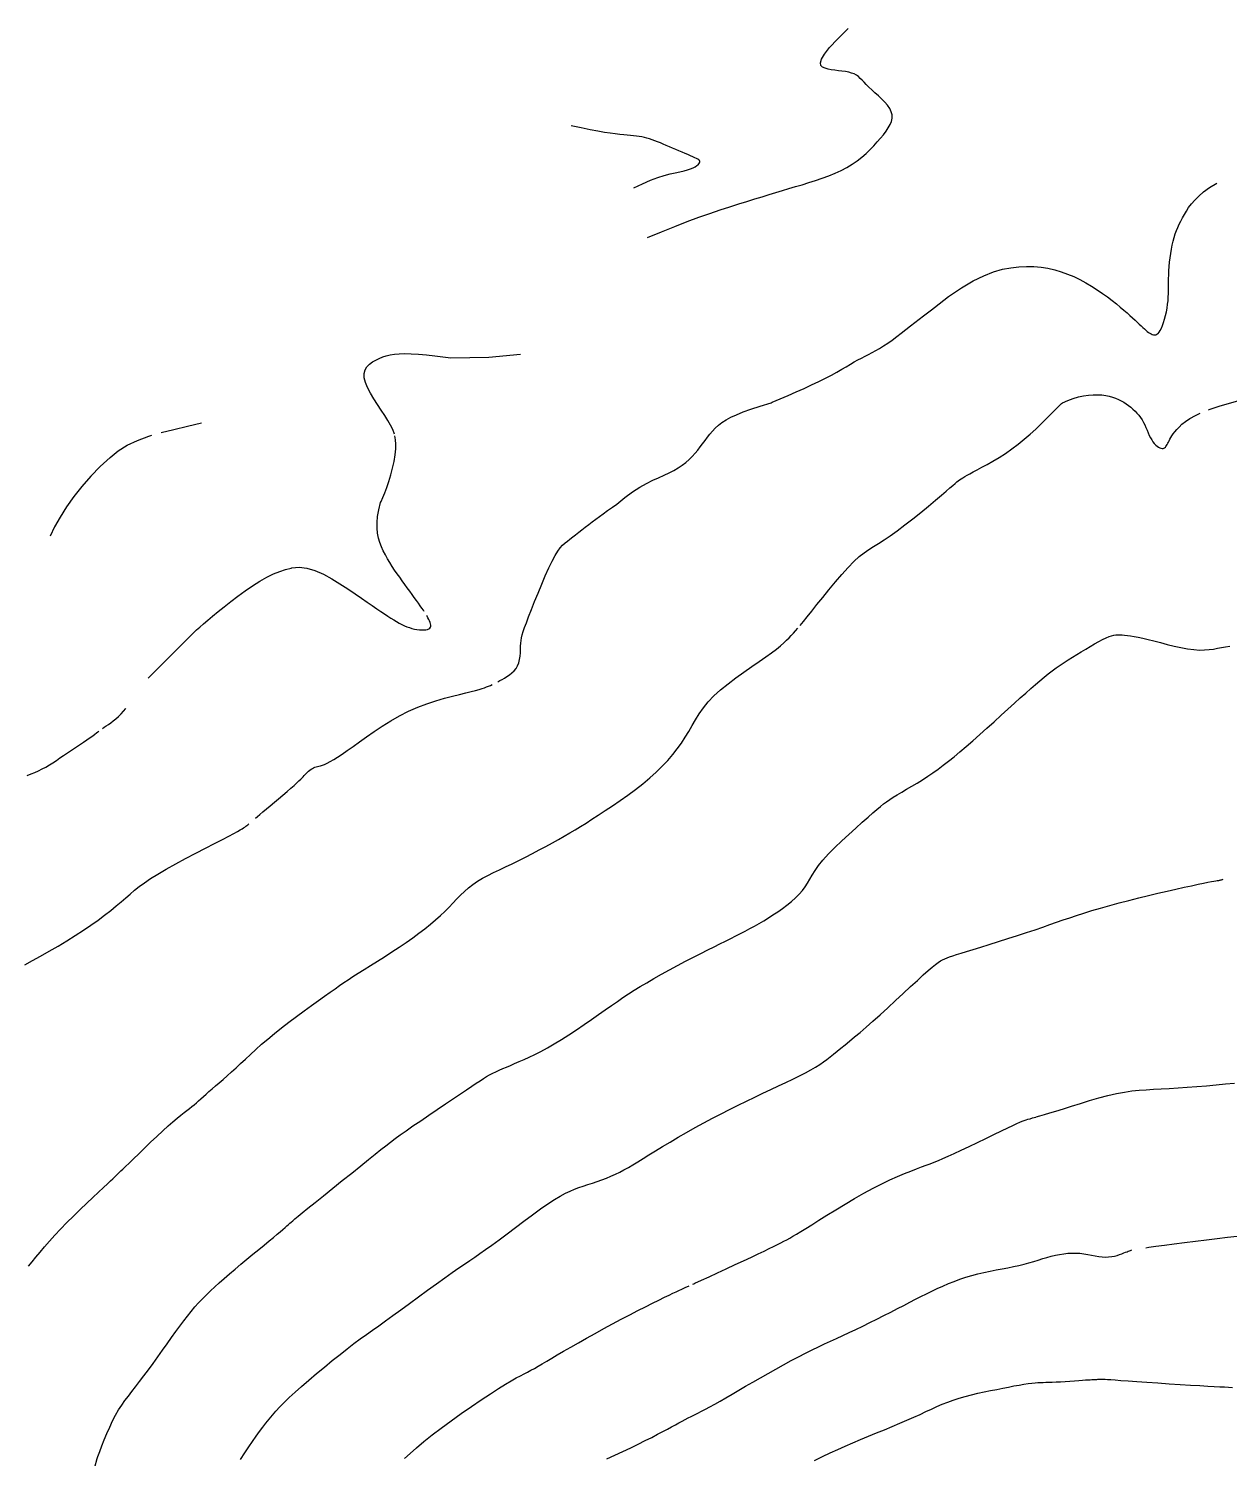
# Model space of a CAD drawing. Header units: millimetres. Extents: x 2235526 to 2245569, y 371981 to 382303.
# Drawn here: x 2243264.9 to 2243640.1, y 381855.8 to 382302.5 of the extents above; entities that cross this region are included whole.
import ezdxf

# ---------------------------------------------------------------- set-up
doc = ezdxf.new("R2010")
doc.units = ezdxf.units.MM
doc.linetypes.add('CONTI', pattern=[0])
for name, color, linetype, transparency in [('143', 10, 'CONTI', 0.7), ('145', 10, 'CONTI', 0.7), ('147', 10, 'CONTI', 0.7), ('149', 10, 'CONTI', 0.7), ('151', 10, 'CONTI', 0.7), ('153', 10, 'CONTI', 0.7), ('155', 10, 'CONTI', 0.7), ('157', 10, 'CONTI', 0.7), ('159', 10, 'CONTI', 0.7)]:
    doc.layers.add(name, color=color, linetype=linetype, transparency=transparency)

msp = doc.modelspace()

# ---------------------------------------------------------------- linework, layer by layer
at = {"layer": '143'}
for points in [[(2243454.03, 382252.75), (2243456.74, 382254.08), (2243459.21, 382255.15), (2243461.46, 382255.98), (2243463.49, 382256.63), (2243465.32, 382257.13), (2243466.95, 382257.52), (2243468.39, 382257.84), (2243469.66, 382258.14), (2243470.76, 382258.44), (2243471.7, 382258.76), (2243472.48, 382259.08), (2243473.13, 382259.4), (2243473.65, 382259.72), (2243474.04, 382260.02), (2243474.32, 382260.31), (2243474.5, 382260.58), (2243474.58, 382260.83), (2243474.57, 382261.06), (2243474.45, 382261.28), (2243474.25, 382261.49), (2243473.94, 382261.72), (2243473.53, 382261.95), (2243473.01, 382262.21), (2243472.39, 382262.5), (2243471.67, 382262.82), (2243470.86, 382263.17), (2243469.98, 382263.55), (2243469.04, 382263.94), (2243468.06, 382264.36), (2243467.06, 382264.78), (2243466.06, 382265.2), (2243465.08, 382265.62), (2243464.11, 382266.03), (2243463.18, 382266.42), (2243462.28, 382266.8), (2243461.39, 382267.17), (2243460.53, 382267.5), (2243459.69, 382267.81), (2243458.87, 382268.09), (2243458.07, 382268.33), (2243457.27, 382268.53), (2243456.47, 382268.7), (2243455.66, 382268.84), (2243454.82, 382268.97), (2243453.92, 382269.08), (2243452.97, 382269.18), (2243451.93, 382269.28), (2243450.81, 382269.38), (2243449.57, 382269.5), (2243448.18, 382269.65), (2243446.6, 382269.85), (2243444.79, 382270.11), (2243442.71, 382270.46), (2243440.31, 382270.91), (2243437.55, 382271.49), (2243434.4, 382272.2)], [(2243306.34, 382176.33), (2243310.27, 382177.33), (2243314.5, 382178.32), (2243318.89, 382179.33)], [(2243290.4, 382168.48), (2243292.84, 382170.6), (2243295.69, 382172.38), (2243298.9, 382173.89), (2243302.43, 382175.17), (2243303.42, 382175.47)], [(2243290.4, 382168.48), (2243287.26, 382165.68), (2243284.31, 382162.67), (2243281.57, 382159.52), (2243279.05, 382156.3), (2243276.77, 382153.08), (2243274.76, 382149.91), (2243273.02, 382146.86), (2243271.58, 382144)]]:
    msp.add_lwpolyline(points, dxfattribs=at)
at = {"layer": '145'}
for points in [[(2243458.28, 382237.24), (2243462.65, 382239.09), (2243466.77, 382240.75), (2243470.65, 382242.24), (2243474.31, 382243.59), (2243477.74, 382244.79), (2243480.95, 382245.88), (2243483.95, 382246.86), (2243486.74, 382247.75), (2243489.34, 382248.57), (2243491.77, 382249.33), (2243494.06, 382250.03), (2243496.24, 382250.7), (2243498.34, 382251.33), (2243500.4, 382251.95), (2243502.44, 382252.55), (2243504.48, 382253.16), (2243506.56, 382253.77), (2243508.66, 382254.41), (2243510.76, 382255.08), (2243512.84, 382255.78), (2243514.88, 382256.53), (2243516.86, 382257.34), (2243518.75, 382258.21), (2243520.55, 382259.15), (2243522.22, 382260.17), (2243523.77, 382261.25), (2243525.22, 382262.39), (2243526.56, 382263.56), (2243527.81, 382264.74), (2243528.96, 382265.94), (2243530.03, 382267.12), (2243531.03, 382268.27), (2243531.95, 382269.39), (2243532.77, 382270.46), (2243533.48, 382271.51), (2243534.05, 382272.54), (2243534.45, 382273.55), (2243534.66, 382274.56), (2243534.66, 382275.56), (2243534.42, 382276.56), (2243533.94, 382277.58), (2243533.24, 382278.6), (2243532.38, 382279.61), (2243531.41, 382280.6), (2243530.38, 382281.57), (2243529.33, 382282.51), (2243528.33, 382283.41), (2243527.41, 382284.25), (2243526.62, 382285.03), (2243525.93, 382285.76), (2243525.31, 382286.41), (2243524.72, 382287), (2243524.14, 382287.53), (2243523.52, 382287.98), (2243522.83, 382288.36), (2243522.04, 382288.67), (2243521.13, 382288.91), (2243520.11, 382289.09), (2243519.02, 382289.24), (2243517.9, 382289.37), (2243516.77, 382289.51), (2243515.68, 382289.67), (2243514.66, 382289.88), (2243513.74, 382290.15), (2243512.96, 382290.52), (2243512.44, 382291.06), (2243512.28, 382291.85), (2243512.61, 382292.98), (2243513.53, 382294.53), (2243515.15, 382296.59), (2243517.6, 382299.23), (2243520.99, 382302.55)], [(2243388.47, 382120.43), (2243388.23, 382120.8), (2243387.76, 382121.49), (2243387.24, 382122.23), (2243386.68, 382123.03), (2243386.06, 382123.89), (2243385.4, 382124.81), (2243384.7, 382125.77), (2243383.96, 382126.78), (2243383.2, 382127.82), (2243382.42, 382128.89), (2243381.63, 382129.99), (2243380.83, 382131.1), (2243380.03, 382132.23), (2243379.24, 382133.36), (2243378.48, 382134.52), (2243377.73, 382135.69), (2243377.02, 382136.88), (2243376.35, 382138.11), (2243375.72, 382139.36), (2243375.16, 382140.65), (2243374.66, 382141.97), (2243374.25, 382143.36), (2243373.94, 382144.84), (2243373.77, 382146.43), (2243373.75, 382148.17), (2243373.91, 382150.07), (2243374.27, 382152.17), (2243374.85, 382154.49)], [(2243347.16, 382134.02), (2243349.38, 382134.3), (2243351.8, 382133.99), (2243354.35, 382133.21), (2243356.98, 382132.06), (2243359.61, 382130.66), (2243362.18, 382129.1), (2243364.63, 382127.5), (2243366.88, 382125.96), (2243368.9, 382124.57), (2243370.69, 382123.33), (2243372.28, 382122.24), (2243373.69, 382121.27), (2243374.96, 382120.41), (2243376.09, 382119.65), (2243377.13, 382118.96), (2243378.09, 382118.34), (2243379, 382117.77), (2243379.87, 382117.25), (2243380.7, 382116.78), (2243381.51, 382116.36), (2243382.3, 382115.98), (2243383.09, 382115.65), (2243383.87, 382115.37), (2243384.65, 382115.13), (2243385.44, 382114.94), (2243386.23, 382114.8), (2243387, 382114.7), (2243387.73, 382114.66), (2243388.41, 382114.66), (2243389.02, 382114.72), (2243389.54, 382114.83), (2243389.96, 382115), (2243390.26, 382115.22), (2243390.45, 382115.49), (2243390.55, 382115.81), (2243390.55, 382116.17), (2243390.49, 382116.56), (2243390.35, 382116.99), (2243390.17, 382117.46), (2243389.93, 382117.94), (2243389.67, 382118.45), (2243389.37, 382118.99), (2243389.29, 382119.12)]]:
    msp.add_lwpolyline(points, dxfattribs=at)
at = {"layer": '145', "elevation": 145}
for points in [[(2243379.16, 382175.81), (2243378.66, 382177.25), (2243377.99, 382178.67), (2243377.15, 382180.13), (2243376.17, 382181.69), (2243375.07, 382183.33), (2243373.92, 382185.07), (2243372.77, 382186.85), (2243371.7, 382188.63), (2243370.79, 382190.36), (2243370.1, 382191.99), (2243369.73, 382193.47), (2243369.71, 382194.77), (2243370.02, 382195.89), (2243370.59, 382196.86), (2243371.38, 382197.69), (2243372.32, 382198.39), (2243373.36, 382198.99), (2243374.44, 382199.51), (2243375.52, 382199.95), (2243376.64, 382200.32), (2243377.84, 382200.62), (2243379.16, 382200.83), (2243380.67, 382200.96), (2243382.4, 382201), (2243384.4, 382200.94), (2243386.69, 382200.79), (2243389.19, 382200.57), (2243391.78, 382200.29), (2243394.36, 382199.99), (2243396.81, 382199.68), (2243408.69, 382199.92), (2243418.58, 382200.82)], [(2243374.85, 382154.49), (2243375, 382154.74), (2243375.6, 382156), (2243376.19, 382157.46), (2243376.81, 382159.16), (2243377.44, 382161.07), (2243378.04, 382163.1), (2243378.6, 382165.21), (2243379.06, 382167.31), (2243379.41, 382169.35), (2243379.6, 382171.24), (2243379.62, 382172.69), (2243379.52, 382174.01), (2243379.3, 382175.25)], [(2243302.26, 382099.62), (2243317.37, 382114.68), (2243318.34, 382115.54), (2243319.49, 382116.55), (2243320.84, 382117.7), (2243322.37, 382118.99), (2243324.09, 382120.4), (2243325.99, 382121.92), (2243328.06, 382123.53), (2243330.26, 382125.19), (2243332.55, 382126.84), (2243334.86, 382128.41), (2243337.14, 382129.87), (2243339.36, 382131.14), (2243341.45, 382132.17), (2243343.38, 382132.94), (2243345.19, 382133.5), (2243346.93, 382133.96), (2243347.16, 382134.02)], [(2243287.98, 382083.88), (2243288, 382083.9), (2243288.52, 382084.25), (2243289.14, 382084.65), (2243289.83, 382085.12), (2243290.57, 382085.64), (2243291.36, 382086.23), (2243292.17, 382086.89), (2243292.98, 382087.62), (2243293.78, 382088.41), (2243294.55, 382089.25), (2243295.29, 382090.1), (2243295.31, 382090.12)], [(2243264.41, 382069.15), (2243265.66, 382069.64), (2243266.87, 382070.14), (2243268.03, 382070.65), (2243269.16, 382071.2), (2243270.27, 382071.8), (2243271.37, 382072.45), (2243272.46, 382073.15), (2243273.56, 382073.88), (2243274.69, 382074.65), (2243275.84, 382075.45), (2243277.04, 382076.27), (2243278.28, 382077.12), (2243279.55, 382077.96), (2243280.8, 382078.8), (2243282, 382079.59), (2243283.11, 382080.34), (2243284.11, 382081.01), (2243284.95, 382081.59), (2243285.61, 382082.06), (2243286.13, 382082.45), (2243286.54, 382082.77), (2243286.83, 382083.01)]]:
    msp.add_lwpolyline(points, dxfattribs=at)
at = {"layer": '147'}
for points in [[(2243547.88, 382215.42), (2243552.31, 382218.81), (2243556.33, 382221.55), (2243559.98, 382223.7), (2243563.3, 382225.33), (2243566.35, 382226.52), (2243569.16, 382227.33), (2243571.79, 382227.84), (2243574.28, 382228.12), (2243576.68, 382228.22), (2243578.99, 382228.17), (2243581.22, 382227.97), (2243583.38, 382227.64), (2243585.48, 382227.17), (2243587.52, 382226.57), (2243589.51, 382225.86), (2243591.45, 382225.04), (2243593.36, 382224.11), (2243595.21, 382223.11), (2243597.01, 382222.04), (2243598.74, 382220.94), (2243600.39, 382219.81), (2243601.95, 382218.69), (2243603.41, 382217.59), (2243604.75, 382216.54), (2243605.98, 382215.54), (2243607.09, 382214.61), (2243608.09, 382213.74), (2243609, 382212.93), (2243609.83, 382212.17), (2243610.58, 382211.47), (2243611.26, 382210.82), (2243611.89, 382210.22), (2243612.47, 382209.67), (2243613.01, 382209.17), (2243613.51, 382208.71), (2243613.97, 382208.3), (2243614.41, 382207.94), (2243614.83, 382207.63), (2243615.22, 382207.36), (2243615.61, 382207.14), (2243615.98, 382206.97), (2243616.35, 382206.86), (2243616.71, 382206.82), (2243617.06, 382206.88), (2243617.41, 382207.03), (2243617.76, 382207.31), (2243618.11, 382207.71), (2243618.46, 382208.26), (2243618.81, 382208.97), (2243619.16, 382209.81), (2243619.49, 382210.76), (2243619.81, 382211.8), (2243620.1, 382212.91), (2243620.36, 382214.06), (2243620.58, 382215.23), (2243620.75, 382216.39), (2243620.88, 382217.53), (2243620.96, 382218.65), (2243621, 382219.76), (2243621.03, 382220.88), (2243621.04, 382222.01), (2243621.05, 382223.17), (2243621.07, 382224.36), (2243621.1, 382225.6), (2243621.17, 382226.89), (2243621.26, 382228.23), (2243621.39, 382229.59), (2243621.54, 382230.95), (2243621.73, 382232.31), (2243621.94, 382233.64), (2243622.19, 382234.92), (2243622.47, 382236.15), (2243622.78, 382237.3), (2243623.13, 382238.38), (2243623.51, 382239.42), (2243623.93, 382240.43), (2243624.38, 382241.42), (2243624.88, 382242.4), (2243625.41, 382243.4), (2243625.98, 382244.43), (2243626.61, 382245.49), (2243627.32, 382246.61), (2243628.17, 382247.76), (2243629.21, 382248.97), (2243630.47, 382250.22), (2243632.01, 382251.52), (2243633.87, 382252.87), (2243636.11, 382254.27)], [(2243448.63, 382153.92), (2243451.17, 382156.07), (2243453.56, 382157.84), (2243455.81, 382159.27), (2243457.92, 382160.44), (2243459.9, 382161.4), (2243461.74, 382162.22), (2243463.46, 382162.97), (2243465.04, 382163.7), (2243466.5, 382164.47), (2243467.85, 382165.28), (2243469.08, 382166.13), (2243470.22, 382167.02), (2243471.27, 382167.93), (2243472.24, 382168.88), (2243473.13, 382169.85), (2243473.96, 382170.84), (2243474.74, 382171.84), (2243475.49, 382172.85), (2243476.22, 382173.87), (2243476.96, 382174.87), (2243477.72, 382175.85), (2243478.54, 382176.81), (2243479.43, 382177.74), (2243480.42, 382178.63), (2243481.52, 382179.47), (2243482.79, 382180.29), (2243484.27, 382181.09), (2243486.03, 382181.91), (2243488.12, 382182.76), (2243490.58, 382183.65), (2243493.47, 382184.61), (2243496.85, 382185.66)]]:
    msp.add_lwpolyline(points, dxfattribs=at)
at = {"layer": '147', "elevation": 147}
for points in [[(2243496.85, 382185.66), (2243497.2, 382185.81), (2243499.7, 382186.86), (2243502.22, 382187.95), (2243504.73, 382189.04), (2243507.18, 382190.14), (2243509.54, 382191.22), (2243511.78, 382192.28), (2243513.84, 382193.31), (2243515.71, 382194.28), (2243517.4, 382195.21), (2243518.93, 382196.08), (2243520.33, 382196.9), (2243521.63, 382197.67), (2243522.84, 382198.38), (2243523.99, 382199.03), (2243525.11, 382199.62), (2243526.21, 382200.19), (2243527.31, 382200.74), (2243528.43, 382201.31), (2243529.57, 382201.92), (2243530.76, 382202.61), (2243532, 382203.38), (2243533.32, 382204.26), (2243534.7, 382205.24), (2243536.12, 382206.29), (2243537.55, 382207.39), (2243538.99, 382208.51), (2243540.42, 382209.62), (2243541.81, 382210.71), (2243543.15, 382211.75), (2243544.46, 382212.76), (2243545.73, 382213.75), (2243546.99, 382214.72), (2243547.88, 382215.42)], [(2243411.54, 382098.48), (2243412.16, 382098.81), (2243412.81, 382099.17), (2243413.57, 382099.6), (2243414.35, 382100.08), (2243415.13, 382100.61), (2243415.89, 382101.21), (2243416.58, 382101.89), (2243417.19, 382102.64), (2243417.69, 382103.48), (2243418.05, 382104.41), (2243418.29, 382105.4), (2243418.44, 382106.44), (2243418.53, 382107.49), (2243418.57, 382108.53), (2243418.61, 382109.54), (2243418.66, 382110.49), (2243418.74, 382111.36), (2243418.89, 382112.22), (2243419.11, 382113.14), (2243419.43, 382114.18), (2243419.86, 382115.42), (2243420.42, 382116.92), (2243421.12, 382118.77), (2243421.99, 382120.99), (2243422.98, 382123.51), (2243424.06, 382126.19), (2243425.19, 382128.91), (2243426.32, 382131.56), (2243427.42, 382134.01), (2243428.45, 382136.15), (2243429.38, 382137.87), (2243430.22, 382139.23), (2243431, 382140.29), (2243431.74, 382141.13), (2243432.48, 382141.82), (2243433.23, 382142.43), (2243434.03, 382143.04), (2243434.89, 382143.69), (2243435.81, 382144.4), (2243436.77, 382145.16), (2243437.79, 382145.95), (2243438.83, 382146.76), (2243439.9, 382147.59), (2243440.98, 382148.42), (2243442.08, 382149.25), (2243443.23, 382150.09), (2243444.45, 382150.98), (2243445.79, 382151.93), (2243447.27, 382152.97), (2243448.63, 382153.92)], [(2243335.74, 382055.82), (2243336.4, 382056.37), (2243337.18, 382057.03), (2243338.12, 382057.82), (2243339.22, 382058.74), (2243340.39, 382059.72), (2243341.67, 382060.8), (2243343, 382061.92), (2243344.34, 382063.06), (2243345.63, 382064.16), (2243346.82, 382065.18), (2243347.85, 382066.09), (2243348.7, 382066.85), (2243349.37, 382067.47), (2243349.9, 382067.98), (2243350.33, 382068.41), (2243350.69, 382068.79), (2243351, 382069.13), (2243351.31, 382069.46), (2243351.65, 382069.81), (2243352, 382070.16), (2243352.37, 382070.51), (2243352.76, 382070.84), (2243353.15, 382071.14), (2243353.54, 382071.39), (2243353.93, 382071.6), (2243354.31, 382071.74), (2243354.7, 382071.85), (2243355.12, 382071.94), (2243355.58, 382072.04), (2243356.1, 382072.17), (2243356.69, 382072.36), (2243357.39, 382072.63), (2243358.2, 382073.01), (2243359.13, 382073.51), (2243360.21, 382074.14), (2243361.45, 382074.91), (2243362.86, 382075.84), (2243364.46, 382076.93), (2243366.27, 382078.21), (2243368.28, 382079.66), (2243370.49, 382081.25), (2243372.86, 382082.92), (2243375.39, 382084.61), (2243378.03, 382086.27), (2243380.78, 382087.85), (2243383.59, 382089.28), (2243386.46, 382090.53), (2243389.31, 382091.6), (2243392.11, 382092.51), (2243394.78, 382093.28), (2243397.28, 382093.94), (2243399.56, 382094.49), (2243401.54, 382094.97), (2243403.2, 382095.38), (2243404.56, 382095.73), (2243405.67, 382096.05), (2243406.58, 382096.33), (2243407.34, 382096.59), (2243407.99, 382096.84), (2243408.57, 382097.08), (2243409.17, 382097.33), (2243409.76, 382097.6)], [(2243263.7, 382010.04), (2243266.07, 382011.32), (2243268.64, 382012.74), (2243271.34, 382014.26), (2243274.09, 382015.85), (2243276.83, 382017.5), (2243279.49, 382019.15), (2243282.01, 382020.8), (2243284.37, 382022.41), (2243286.59, 382023.99), (2243288.64, 382025.52), (2243290.54, 382026.99), (2243292.28, 382028.4), (2243293.86, 382029.72), (2243295.29, 382030.95), (2243296.64, 382032.13), (2243298, 382033.29), (2243299.45, 382034.46), (2243301.09, 382035.68), (2243302.98, 382036.97), (2243305.23, 382038.38), (2243307.89, 382039.93), (2243310.84, 382041.57), (2243313.96, 382043.25), (2243317.12, 382044.9), (2243320.18, 382046.48), (2243322.99, 382047.93), (2243325.44, 382049.18), (2243327.42, 382050.21), (2243328.96, 382051.02), (2243330.12, 382051.65), (2243330.99, 382052.14), (2243331.61, 382052.51), (2243332.07, 382052.8), (2243332.43, 382053.05), (2243332.77, 382053.3), (2243333.08, 382053.55), (2243333.39, 382053.8), (2243333.7, 382054.06)]]:
    msp.add_lwpolyline(points, dxfattribs=at)
at = {"layer": '149', "elevation": 149}
for points in [[(2243505.96, 382116.07), (2243506.97, 382117.27), (2243508.16, 382118.73), (2243509.6, 382120.52), (2243511.21, 382122.55), (2243513.02, 382124.81), (2243514.95, 382127.21), (2243516.96, 382129.64), (2243518.96, 382131.99), (2243520.91, 382134.15), (2243522.73, 382136.03), (2243524.38, 382137.55), (2243525.9, 382138.77), (2243527.38, 382139.8), (2243528.87, 382140.74), (2243530.44, 382141.7), (2243532.16, 382142.77), (2243534.11, 382144.06), (2243536.31, 382145.64), (2243538.7, 382147.45), (2243541.19, 382149.4), (2243543.67, 382151.39), (2243546.04, 382153.34), (2243548.22, 382155.15), (2243550.09, 382156.74), (2243551.59, 382158.03), (2243552.76, 382159.05), (2243553.66, 382159.83), (2243554.34, 382160.43), (2243554.88, 382160.9), (2243555.33, 382161.26), (2243555.76, 382161.58), (2243556.22, 382161.89), (2243556.75, 382162.21), (2243557.38, 382162.56), (2243558.11, 382162.96), (2243559, 382163.44), (2243560.05, 382164), (2243561.3, 382164.67), (2243562.76, 382165.47), (2243564.41, 382166.38), (2243566.2, 382167.42), (2243568.09, 382168.57), (2243570.06, 382169.83), (2243572.05, 382171.19), (2243574.03, 382172.66), (2243575.96, 382174.21), (2243577.82, 382175.82), (2243579.57, 382177.42), (2243581.18, 382178.97), (2243582.64, 382180.42), (2243583.92, 382181.71), (2243584.97, 382182.81), (2243587.56, 382185.42), (2243587.94, 382185.63)], [(2243264.88, 381915.86), (2243266, 381917.24), (2243267.2, 381918.7), (2243268.49, 381920.27), (2243269.89, 381921.92), (2243271.41, 381923.67), (2243273.07, 381925.51), (2243274.88, 381927.45), (2243276.85, 381929.47), (2243278.92, 381931.52), (2243281.01, 381933.56), (2243283.06, 381935.52), (2243285.01, 381937.36), (2243286.78, 381939.02), (2243288.3, 381940.44), (2243289.52, 381941.58), (2243290.47, 381942.47), (2243291.18, 381943.15), (2243291.71, 381943.65), (2243292.09, 381944.01), (2243292.37, 381944.28), (2243292.58, 381944.48), (2243292.78, 381944.67), (2243293, 381944.89), (2243293.3, 381945.18), (2243293.73, 381945.59), (2243294.33, 381946.17), (2243295.16, 381946.97), (2243296.26, 381948.04), (2243297.66, 381949.4), (2243299.3, 381951), (2243301.11, 381952.75), (2243303.02, 381954.57), (2243304.93, 381956.38), (2243306.78, 381958.11), (2243308.49, 381959.66), (2243309.99, 381960.99), (2243311.31, 381962.1), (2243312.45, 381963.04), (2243313.46, 381963.83), (2243314.35, 381964.52), (2243315.16, 381965.14), (2243315.91, 381965.72), (2243316.62, 381966.3), (2243317.32, 381966.9), (2243318.02, 381967.51), (2243318.74, 381968.16), (2243319.51, 381968.85), (2243320.33, 381969.58), (2243321.23, 381970.38), (2243322.21, 381971.24), (2243323.29, 381972.17), (2243324.44, 381973.16), (2243325.66, 381974.23), (2243326.95, 381975.36), (2243328.3, 381976.56), (2243329.69, 381977.83), (2243331.13, 381979.17), (2243332.63, 381980.57), (2243334.21, 381982.04), (2243335.89, 381983.57), (2243337.67, 381985.17), (2243339.6, 381986.83), (2243341.67, 381988.54), (2243343.9, 381990.32), (2243346.23, 381992.12), (2243348.62, 381993.9), (2243350.99, 381995.64), (2243353.28, 381997.3), (2243355.43, 381998.85), (2243357.39, 382000.24), (2243359.1, 382001.46), (2243360.63, 382002.53), (2243362.04, 382003.51), (2243363.4, 382004.44), (2243364.77, 382005.36), (2243366.24, 382006.32), (2243367.87, 382007.36), (2243369.72, 382008.52), (2243371.74, 382009.79), (2243373.9, 382011.15), (2243376.13, 382012.56), (2243378.4, 382014.02), (2243380.65, 382015.5), (2243382.83, 382016.98), (2243384.9, 382018.43), (2243386.85, 382019.87), (2243388.69, 382021.28), (2243390.41, 382022.67), (2243392.03, 382024.04), (2243393.53, 382025.39), (2243394.93, 382026.72), (2243396.24, 382028.03), (2243397.47, 382029.32), (2243398.66, 382030.58), (2243399.84, 382031.8), (2243401.05, 382032.97), (2243402.31, 382034.08), (2243403.66, 382035.13), (2243405.12, 382036.11), (2243406.69, 382037.04), (2243408.36, 382037.94), (2243410.13, 382038.83), (2243411.99, 382039.72), (2243413.94, 382040.64), (2243415.96, 382041.6), (2243418.04, 382042.63), (2243420.17, 382043.7), (2243422.31, 382044.8), (2243424.44, 382045.92), (2243426.52, 382047.03), (2243428.53, 382048.13), (2243430.44, 382049.2), (2243432.24, 382050.22), (2243433.95, 382051.21), (2243435.63, 382052.21), (2243437.32, 382053.23), (2243439.06, 382054.32), (2243440.9, 382055.49), (2243442.88, 382056.77), (2243445.03, 382058.18), (2243447.31, 382059.71), (2243449.68, 382061.34), (2243452.08, 382063.05), (2243454.46, 382064.81), (2243456.78, 382066.61), (2243458.97, 382068.43), (2243460.99, 382070.25), (2243462.85, 382072.07), (2243464.56, 382073.88), (2243466.13, 382075.7), (2243467.56, 382077.51), (2243468.86, 382079.32), (2243470.05, 382081.14), (2243471.15, 382082.96), (2243472.2, 382084.78), (2243473.27, 382086.61), (2243474.43, 382088.46), (2243475.73, 382090.31), (2243477.24, 382092.18), (2243479.01, 382094.06), (2243481.1, 382095.96), (2243483.42, 382097.85), (2243485.88, 382099.7), (2243488.4, 382101.49), (2243490.86, 382103.2), (2243493.18, 382104.79), (2243495.27, 382106.24), (2243497.04, 382107.53), (2243498.53, 382108.68), (2243499.77, 382109.7), (2243500.82, 382110.62), (2243501.7, 382111.45), (2243502.47, 382112.22), (2243503.17, 382112.96), (2243503.82, 382113.65), (2243504.48, 382114.38), (2243505.19, 382115.18)]]:
    msp.add_lwpolyline(points, dxfattribs=at)
at = {"layer": '149'}
for points in [[(2243587.94, 382185.63), (2243589.6, 382186.38), (2243591.24, 382186.97), (2243592.87, 382187.44), (2243594.46, 382187.77), (2243596.01, 382188), (2243597.49, 382188.11), (2243598.89, 382188.13), (2243600.2, 382188.06), (2243601.42, 382187.91), (2243602.53, 382187.69), (2243603.57, 382187.41), (2243604.52, 382187.07), (2243605.42, 382186.68), (2243606.26, 382186.25), (2243607.05, 382185.78), (2243607.81, 382185.28), (2243608.55, 382184.77), (2243609.26, 382184.22), (2243609.94, 382183.65), (2243610.58, 382183.05), (2243611.19, 382182.42), (2243611.76, 382181.75), (2243612.29, 382181.05), (2243612.78, 382180.3), (2243613.22, 382179.51), (2243613.62, 382178.69), (2243613.99, 382177.86), (2243614.35, 382177.02), (2243614.7, 382176.21), (2243615.04, 382175.42), (2243615.4, 382174.69), (2243615.78, 382174.01), (2243616.18, 382173.41), (2243616.6, 382172.88), (2243617.03, 382172.43), (2243617.46, 382172.06), (2243617.89, 382171.77), (2243618.29, 382171.55), (2243618.68, 382171.4), (2243619.02, 382171.33), (2243619.33, 382171.34), (2243619.6, 382171.42), (2243619.83, 382171.56), (2243620.05, 382171.75), (2243620.24, 382172), (2243620.43, 382172.29), (2243620.61, 382172.62), (2243620.8, 382172.98), (2243620.99, 382173.37), (2243621.21, 382173.79), (2243621.46, 382174.25), (2243621.76, 382174.75), (2243622.11, 382175.29), (2243622.54, 382175.89), (2243623.05, 382176.55), (2243623.65, 382177.27), (2243624.36, 382178.05), (2243625.24, 382178.9), (2243626.34, 382179.79), (2243627.72, 382180.72), (2243629.43, 382181.69), (2243630.97, 382182.4)], [(2243637.17, 382184.65), (2243642.66, 382186.22)], [(2243633.49, 382183.42), (2243634.1, 382183.66), (2243637.17, 382184.65)]]:
    msp.add_lwpolyline(points, dxfattribs=at)
at = {"layer": '151', "elevation": 151}
msp.add_lwpolyline([(2243286.31, 381855.79), (2243286.53, 381856.38), (2243287.11, 381857.94), (2243287.78, 381859.71), (2243288.54, 381861.61), (2243289.36, 381863.6), (2243290.23, 381865.58), (2243291.14, 381867.52), (2243292.07, 381869.33), (2243293.02, 381870.97), (2243293.99, 381872.47), (2243295, 381873.89), (2243296.05, 381875.28), (2243297.15, 381876.69), (2243298.33, 381878.17), (2243299.58, 381879.78), (2243300.92, 381881.56), (2243302.32, 381883.47), (2243303.77, 381885.48), (2243305.24, 381887.54), (2243306.7, 381889.6), (2243308.15, 381891.63), (2243309.54, 381893.57), (2243310.86, 381895.41), (2243312.13, 381897.13), (2243313.34, 381898.75), (2243314.53, 381900.27), (2243315.7, 381901.72), (2243316.85, 381903.1), (2243318.02, 381904.41), (2243319.2, 381905.68), (2243320.42, 381906.92), (2243321.7, 381908.16), (2243323.04, 381909.4), (2243324.46, 381910.68), (2243325.99, 381912.01), (2243327.63, 381913.41), (2243329.39, 381914.9), (2243331.24, 381916.45), (2243333.12, 381918.01), (2243334.99, 381919.56), (2243336.8, 381921.05), (2243338.49, 381922.45), (2243340.03, 381923.73), (2243341.37, 381924.84), (2243342.51, 381925.8), (2243343.49, 381926.63), (2243344.31, 381927.34), (2243345, 381927.93), (2243345.58, 381928.44), (2243346.06, 381928.87), (2243346.47, 381929.24), (2243346.9, 381929.62), (2243347.42, 381930.07), (2243348.12, 381930.66), (2243349.09, 381931.46), (2243350.41, 381932.53), (2243352.17, 381933.96), (2243354.41, 381935.76), (2243357.04, 381937.87), (2243359.92, 381940.18), (2243362.9, 381942.57), (2243365.86, 381944.93), (2243368.65, 381947.17), (2243371.13, 381949.17), (2243373.22, 381950.85), (2243374.97, 381952.26), (2243376.51, 381953.49), (2243377.96, 381954.61), (2243379.41, 381955.71), (2243381, 381956.86), (2243382.83, 381958.16), (2243384.98, 381959.65), (2243387.39, 381961.3), (2243389.96, 381963.05), (2243392.58, 381964.82), (2243395.18, 381966.57), (2243397.63, 381968.22), (2243399.84, 381969.71), (2243401.75, 381970.99), (2243403.36, 381972.09), (2243404.75, 381973.01), (2243405.94, 381973.8), (2243407.01, 381974.48), (2243407.99, 381975.07), (2243408.94, 381975.61), (2243409.9, 381976.11), (2243410.89, 381976.6), (2243411.92, 381977.09), (2243413.01, 381977.57), (2243414.16, 381978.07), (2243415.4, 381978.6), (2243416.72, 381979.16), (2243418.15, 381979.76), (2243419.69, 381980.43), (2243421.33, 381981.18), (2243423.09, 381982.03), (2243424.97, 381982.98), (2243426.97, 381984.06), (2243429.1, 381985.28), (2243431.35, 381986.66), (2243433.68, 381988.15), (2243436.05, 381989.72), (2243438.42, 381991.32), (2243440.75, 381992.92), (2243442.98, 381994.48), (2243445.08, 381995.95), (2243447.02, 381997.3), (2243448.83, 381998.56), (2243450.58, 381999.75), (2243452.32, 382000.9), (2243454.1, 382002.05), (2243455.98, 382003.21), (2243458.02, 382004.43), (2243460.25, 382005.71), (2243462.64, 382007.05), (2243465.12, 382008.41), (2243467.65, 382009.77), (2243470.16, 382011.11), (2243472.6, 382012.38), (2243474.92, 382013.58), (2243477.06, 382014.67), (2243479.05, 382015.66), (2243480.9, 382016.58), (2243482.62, 382017.44), (2243484.26, 382018.25), (2243485.82, 382019.03), (2243487.33, 382019.8), (2243488.81, 382020.56), (2243490.26, 382021.34), (2243491.7, 382022.13), (2243493.14, 382022.95), (2243494.57, 382023.79), (2243496.01, 382024.68), (2243497.46, 382025.61), (2243498.94, 382026.59), (2243500.4, 382027.62), (2243501.83, 382028.69), (2243503.2, 382029.79), (2243504.47, 382030.91), (2243505.63, 382032.05), (2243506.63, 382033.19), (2243507.47, 382034.34), (2243508.21, 382035.52), (2243508.93, 382036.75), (2243509.7, 382038.07), (2243510.59, 382039.49), (2243511.7, 382041.05), (2243513.08, 382042.76), (2243514.8, 382044.65), (2243516.78, 382046.66), (2243518.92, 382048.73), (2243521.12, 382050.78), (2243523.3, 382052.74), (2243525.34, 382054.56), (2243527.16, 382056.16), (2243528.68, 382057.49), (2243529.94, 382058.59), (2243531.03, 382059.5), (2243532.01, 382060.29), (2243532.95, 382060.99), (2243533.93, 382061.67), (2243535.02, 382062.37), (2243536.28, 382063.14), (2243537.69, 382063.98), (2243539.21, 382064.87), (2243540.82, 382065.82), (2243542.48, 382066.82), (2243544.16, 382067.86), (2243545.82, 382068.92), (2243547.45, 382070.02), (2243549.06, 382071.16), (2243550.68, 382072.37), (2243552.34, 382073.65), (2243554.06, 382075.05), (2243555.88, 382076.56), (2243557.81, 382078.22), (2243559.89, 382080.03), (2243562.06, 382081.95), (2243564.29, 382083.95), (2243566.54, 382085.97), (2243568.75, 382087.97), (2243570.88, 382089.9), (2243572.88, 382091.73), (2243574.73, 382093.4), (2243576.43, 382094.93), (2243577.99, 382096.33), (2243579.46, 382097.61), (2243580.84, 382098.79), (2243582.16, 382099.88), (2243583.43, 382100.9), (2243584.69, 382101.86), (2243585.94, 382102.77), (2243587.18, 382103.64), (2243588.44, 382104.48), (2243589.72, 382105.31), (2243591.03, 382106.14), (2243592.38, 382106.98), (2243593.77, 382107.84), (2243595.19, 382108.69), (2243596.59, 382109.52), (2243597.96, 382110.31), (2243599.26, 382111.03), (2243600.46, 382111.66), (2243601.53, 382112.18), (2243602.46, 382112.57), (2243603.26, 382112.85), (2243603.97, 382113.03), (2243604.62, 382113.12), (2243605.25, 382113.15), (2243605.89, 382113.13), (2243606.57, 382113.08), (2243607.33, 382113.01), (2243608.19, 382112.91), (2243609.16, 382112.78), (2243610.27, 382112.59), (2243611.54, 382112.36), (2243612.99, 382112.05), (2243614.64, 382111.67), (2243616.49, 382111.2), (2243618.51, 382110.68), (2243620.63, 382110.14), (2243622.79, 382109.62), (2243624.93, 382109.14), (2243627, 382108.76), (2243628.93, 382108.5), (2243630.68, 382108.38), (2243632.28, 382108.39), (2243633.74, 382108.5), (2243635.1, 382108.69), (2243636.39, 382108.92), (2243637.64, 382109.18), (2243638.88, 382109.42), (2243640.15, 382109.63)], dxfattribs=at)
at = {"layer": '151'}
msp.add_lwpolyline([(2243285.58, 381853.07), (2243286.31, 381855.79)], dxfattribs=at)
at = {"layer": '153', "elevation": 153}
msp.add_lwpolyline([(2243331.08, 381855.44), (2243332.45, 381857.51), (2243333.71, 381859.39), (2243334.89, 381861.11), (2243335.99, 381862.7), (2243337.04, 381864.16), (2243338.06, 381865.53), (2243339.05, 381866.83), (2243340.04, 381868.08), (2243341.07, 381869.32), (2243342.18, 381870.57), (2243343.4, 381871.88), (2243344.78, 381873.27), (2243346.34, 381874.78), (2243348.15, 381876.45), (2243350.2, 381878.28), (2243352.46, 381880.24), (2243354.85, 381882.28), (2243357.32, 381884.33), (2243359.78, 381886.35), (2243362.19, 381888.28), (2243364.46, 381890.07), (2243366.55, 381891.67), (2243368.51, 381893.13), (2243370.41, 381894.5), (2243372.31, 381895.86), (2243374.27, 381897.25), (2243376.37, 381898.74), (2243378.66, 381900.39), (2243381.2, 381902.23), (2243383.92, 381904.22), (2243386.73, 381906.28), (2243389.56, 381908.35), (2243392.31, 381910.36), (2243394.89, 381912.23), (2243397.23, 381913.89), (2243399.27, 381915.31), (2243401.06, 381916.53), (2243402.71, 381917.63), (2243404.3, 381918.69), (2243405.92, 381919.79), (2243407.68, 381921.02), (2243409.65, 381922.44), (2243411.9, 381924.11), (2243414.38, 381925.97), (2243416.99, 381927.95), (2243419.66, 381929.96), (2243422.3, 381931.92), (2243424.82, 381933.74), (2243427.14, 381935.35), (2243429.19, 381936.68), (2243431, 381937.75), (2243432.62, 381938.62), (2243434.1, 381939.32), (2243435.49, 381939.89), (2243436.84, 381940.39), (2243438.19, 381940.85), (2243439.58, 381941.32), (2243441.02, 381941.8), (2243442.48, 381942.3), (2243443.95, 381942.82), (2243445.4, 381943.37), (2243446.84, 381943.95), (2243448.23, 381944.56), (2243449.58, 381945.21), (2243450.91, 381945.91), (2243452.27, 381946.67), (2243453.69, 381947.51), (2243455.2, 381948.44), (2243456.86, 381949.46), (2243458.7, 381950.6), (2243460.74, 381951.85), (2243462.97, 381953.21), (2243465.36, 381954.64), (2243467.87, 381956.12), (2243470.48, 381957.63), (2243473.15, 381959.14), (2243475.84, 381960.63), (2243478.55, 381962.08), (2243481.24, 381963.48), (2243483.92, 381964.84), (2243486.57, 381966.16), (2243489.19, 381967.44), (2243491.78, 381968.68), (2243494.32, 381969.89), (2243496.8, 381971.05), (2243499.21, 381972.18), (2243501.52, 381973.27), (2243503.7, 381974.32), (2243505.74, 381975.32), (2243507.61, 381976.28), (2243509.28, 381977.18), (2243510.75, 381978.03), (2243512.05, 381978.85), (2243513.22, 381979.65), (2243514.3, 381980.45), (2243515.35, 381981.26), (2243516.4, 381982.11), (2243517.49, 381983), (2243518.68, 381983.96), (2243519.97, 381985.01), (2243521.39, 381986.17), (2243522.94, 381987.46), (2243524.66, 381988.91), (2243526.55, 381990.54), (2243528.63, 381992.37), (2243530.9, 381994.41), (2243533.3, 381996.6), (2243535.74, 381998.84), (2243538.16, 382001.07), (2243540.46, 382003.2), (2243542.58, 382005.15), (2243544.43, 382006.84), (2243545.96, 382008.21), (2243547.19, 382009.29), (2243548.2, 382010.11), (2243549.04, 382010.74), (2243549.76, 382011.22), (2243550.43, 382011.59), (2243551.1, 382011.91), (2243551.83, 382012.21), (2243552.66, 382012.52), (2243553.65, 382012.85), (2243554.83, 382013.23), (2243556.25, 382013.68), (2243557.96, 382014.21), (2243560, 382014.83), (2243562.38, 382015.57), (2243565.05, 382016.4), (2243567.91, 382017.29), (2243570.86, 382018.23), (2243573.81, 382019.17), (2243576.67, 382020.1), (2243579.35, 382020.99), (2243581.78, 382021.82), (2243584, 382022.59), (2243586.09, 382023.33), (2243588.12, 382024.04), (2243590.17, 382024.74), (2243592.31, 382025.45), (2243594.6, 382026.18), (2243597.11, 382026.94), (2243599.82, 382027.72), (2243602.67, 382028.52), (2243605.64, 382029.33), (2243608.67, 382030.12), (2243611.72, 382030.9), (2243614.76, 382031.66), (2243617.74, 382032.37), (2243620.62, 382033.05), (2243623.36, 382033.67), (2243625.91, 382034.24), (2243628.22, 382034.74), (2243630.26, 382035.17), (2243631.99, 382035.53), (2243633.36, 382035.8), (2243634.43, 382036.01), (2243635.23, 382036.16), (2243635.81, 382036.26), (2243636.23, 382036.33), (2243636.54, 382036.38), (2243636.77, 382036.41), (2243636.99, 382036.45), (2243637.19, 382036.5), (2243637.38, 382036.54), (2243637.57, 382036.6), (2243637.75, 382036.65), (2243637.94, 382036.72), (2243638.13, 382036.78)], dxfattribs=at)
at = {"layer": '155', "elevation": 155}
for points in [[(2243579.69, 381962.47), (2243580.86, 381962.8), (2243582.26, 381963.21), (2243583.92, 381963.72), (2243585.87, 381964.32), (2243588.18, 381965.05), (2243590.75, 381965.87), (2243593.5, 381966.72), (2243596.35, 381967.58), (2243599.23, 381968.4), (2243602.05, 381969.14), (2243604.74, 381969.76), (2243607.24, 381970.24), (2243609.59, 381970.59), (2243611.86, 381970.83), (2243614.1, 381971), (2243616.37, 381971.13), (2243618.74, 381971.25), (2243621.27, 381971.38), (2243624.01, 381971.54), (2243626.9, 381971.75), (2243629.89, 381971.98), (2243632.92, 381972.24), (2243635.93, 381972.51), (2243638.85, 381972.79), (2243641.63, 381973.07)], [(2243472.46, 381910.26), (2243472.74, 381910.38), (2243473.04, 381910.52), (2243475.1, 381911.46), (2243477.5, 381912.57), (2243480.13, 381913.79), (2243482.88, 381915.06), (2243485.64, 381916.34), (2243488.29, 381917.57), (2243490.73, 381918.71), (2243492.85, 381919.71), (2243494.68, 381920.58), (2243496.26, 381921.33), (2243497.63, 381922), (2243498.82, 381922.59), (2243499.88, 381923.13), (2243500.85, 381923.63), (2243501.76, 381924.12), (2243502.69, 381924.64), (2243503.68, 381925.21), (2243504.8, 381925.88), (2243506.11, 381926.68), (2243507.68, 381927.64), (2243509.56, 381928.81), (2243511.8, 381930.21), (2243514.33, 381931.78), (2243517.08, 381933.47), (2243519.98, 381935.22), (2243522.94, 381936.96), (2243525.88, 381938.64), (2243528.74, 381940.2), (2243531.45, 381941.58), (2243533.98, 381942.8), (2243536.33, 381943.86), (2243538.5, 381944.78), (2243540.49, 381945.58), (2243542.29, 381946.27), (2243543.89, 381946.87), (2243545.3, 381947.4), (2243546.59, 381947.88), (2243547.84, 381948.37), (2243549.13, 381948.9), (2243550.55, 381949.5), (2243552.16, 381950.21), (2243554.05, 381951.08), (2243556.27, 381952.12), (2243558.74, 381953.29), (2243561.34, 381954.53), (2243563.96, 381955.79), (2243566.49, 381957.01), (2243568.81, 381958.12), (2243570.8, 381959.08), (2243572.4, 381959.84), (2243573.64, 381960.42), (2243574.59, 381960.85), (2243575.34, 381961.16), (2243575.96, 381961.39), (2243576.52, 381961.58), (2243577.11, 381961.75), (2243577.79, 381961.94), (2243578.59, 381962.16), (2243579.56, 381962.43)], [(2243382.35, 381855.75), (2243384.11, 381857.37), (2243386.13, 381859.13), (2243388.41, 381861.04), (2243390.98, 381863.1), (2243393.84, 381865.28), (2243396.91, 381867.54), (2243400.08, 381869.8), (2243403.25, 381872.01), (2243406.32, 381874.09), (2243409.17, 381875.98), (2243411.72, 381877.62), (2243413.88, 381878.97), (2243415.7, 381880.05), (2243417.23, 381880.91), (2243418.54, 381881.62), (2243419.71, 381882.22), (2243420.78, 381882.77), (2243421.84, 381883.33), (2243422.93, 381883.93), (2243424.1, 381884.59), (2243425.37, 381885.34), (2243426.77, 381886.16), (2243428.33, 381887.09), (2243430.08, 381888.12), (2243432.05, 381889.27), (2243434.25, 381890.55), (2243436.66, 381891.92), (2243439.21, 381893.37), (2243441.88, 381894.85), (2243444.61, 381896.36), (2243447.35, 381897.85), (2243450.06, 381899.3), (2243452.7, 381900.68), (2243455.22, 381901.98), (2243457.6, 381903.19), (2243459.81, 381904.29), (2243461.8, 381905.28), (2243463.56, 381906.13), (2243465.04, 381906.84), (2243466.21, 381907.4), (2243467.19, 381907.86), (2243468.09, 381908.27), (2243468.99, 381908.68), (2243470.02, 381909.15), (2243471.26, 381909.71)]]:
    msp.add_lwpolyline(points, dxfattribs=at)
at = {"layer": '157', "elevation": 157}
for points in [[(2243613.93, 381921.63), (2243614.87, 381921.78), (2243617.11, 381922.07), (2243619.79, 381922.41), (2243622.82, 381922.79), (2243626.07, 381923.2), (2243629.47, 381923.62), (2243632.89, 381924.05), (2243636.25, 381924.48), (2243639.44, 381924.89), (2243642.44, 381925.27)], [(2243445.52, 381855.61), (2243448.08, 381856.79), (2243450.59, 381857.97), (2243453.02, 381859.13), (2243455.34, 381860.26), (2243457.53, 381861.34), (2243459.56, 381862.37), (2243461.4, 381863.31), (2243463.04, 381864.18), (2243464.49, 381864.96), (2243465.79, 381865.67), (2243466.96, 381866.32), (2243468.04, 381866.91), (2243469.04, 381867.46), (2243470, 381867.97), (2243470.95, 381868.45), (2243471.91, 381868.93), (2243472.91, 381869.41), (2243473.96, 381869.93), (2243475.1, 381870.5), (2243476.35, 381871.14), (2243477.73, 381871.88), (2243479.26, 381872.73), (2243480.94, 381873.69), (2243482.75, 381874.73), (2243484.69, 381875.86), (2243486.75, 381877.06), (2243488.92, 381878.32), (2243491.18, 381879.63), (2243493.53, 381880.98), (2243495.93, 381882.34), (2243498.36, 381883.7), (2243500.77, 381885.04), (2243503.15, 381886.33), (2243505.45, 381887.56), (2243507.65, 381888.69), (2243509.71, 381889.72), (2243511.68, 381890.68), (2243513.58, 381891.57), (2243515.45, 381892.43), (2243517.32, 381893.29), (2243519.24, 381894.17), (2243521.22, 381895.09), (2243523.31, 381896.09), (2243525.48, 381897.13), (2243527.69, 381898.22), (2243529.92, 381899.33), (2243532.13, 381900.44), (2243534.28, 381901.53), (2243536.35, 381902.59), (2243538.31, 381903.61), (2243540.17, 381904.58), (2243541.96, 381905.51), (2243543.69, 381906.4), (2243545.39, 381907.26), (2243547.09, 381908.08), (2243548.79, 381908.88), (2243550.52, 381909.65), (2243552.28, 381910.39), (2243554.07, 381911.1), (2243555.89, 381911.76), (2243557.73, 381912.38), (2243559.59, 381912.95), (2243561.47, 381913.46), (2243563.37, 381913.91), (2243565.27, 381914.31), (2243567.16, 381914.67), (2243569.02, 381915.01), (2243570.84, 381915.35), (2243572.6, 381915.7), (2243574.29, 381916.07), (2243575.9, 381916.47), (2243577.44, 381916.9), (2243578.92, 381917.34), (2243580.34, 381917.78), (2243581.72, 381918.21), (2243583.07, 381918.61), (2243584.4, 381918.97), (2243585.71, 381919.28), (2243587.02, 381919.54), (2243588.31, 381919.74), (2243589.59, 381919.87), (2243590.86, 381919.94), (2243592.11, 381919.94), (2243593.35, 381919.87), (2243594.57, 381919.72), (2243595.78, 381919.53), (2243596.95, 381919.31), (2243598.1, 381919.09), (2243599.22, 381918.9), (2243600.3, 381918.76), (2243601.34, 381918.69), (2243602.33, 381918.72), (2243603.28, 381918.83), (2243604.17, 381919.01), (2243605, 381919.23), (2243605.76, 381919.47), (2243606.46, 381919.72), (2243607.08, 381919.97), (2243607.62, 381920.18), (2243608.08, 381920.36), (2243608.48, 381920.52), (2243608.83, 381920.66), (2243609.12, 381920.78), (2243609.36, 381920.87), (2243609.57, 381920.96)]]:
    msp.add_lwpolyline(points, dxfattribs=at)
at = {"layer": '159', "elevation": 159}
msp.add_lwpolyline([(2243510.44, 381855.18), (2243512.89, 381856.37), (2243515.29, 381857.49), (2243517.67, 381858.57), (2243520.04, 381859.62), (2243522.42, 381860.65), (2243524.84, 381861.67), (2243527.3, 381862.7), (2243529.78, 381863.73), (2243532.26, 381864.75), (2243534.69, 381865.77), (2243537.06, 381866.76), (2243539.32, 381867.73), (2243541.44, 381868.66), (2243543.41, 381869.55), (2243545.25, 381870.41), (2243547, 381871.22), (2243548.69, 381871.99), (2243550.36, 381872.71), (2243552.05, 381873.39), (2243553.8, 381874.02), (2243555.63, 381874.6), (2243557.54, 381875.14), (2243559.49, 381875.65), (2243561.47, 381876.12), (2243563.46, 381876.55), (2243565.43, 381876.97), (2243567.36, 381877.36), (2243569.23, 381877.73), (2243571.03, 381878.09), (2243572.74, 381878.41), (2243574.34, 381878.7), (2243575.81, 381878.96), (2243577.14, 381879.17), (2243578.32, 381879.33), (2243579.33, 381879.43), (2243580.22, 381879.5), (2243581.03, 381879.53), (2243581.84, 381879.55), (2243582.67, 381879.56), (2243583.6, 381879.57), (2243584.66, 381879.61), (2243585.9, 381879.67), (2243587.28, 381879.75), (2243588.73, 381879.85), (2243590.2, 381879.95), (2243591.63, 381880.06), (2243592.97, 381880.16), (2243594.15, 381880.24), (2243595.14, 381880.31), (2243595.94, 381880.35), (2243596.59, 381880.38), (2243597.1, 381880.41), (2243597.52, 381880.42), (2243597.85, 381880.43), (2243598.14, 381880.45), (2243598.41, 381880.47), (2243598.67, 381880.49), (2243598.93, 381880.51), (2243599.2, 381880.53), (2243599.49, 381880.55), (2243599.82, 381880.56), (2243600.19, 381880.56), (2243600.63, 381880.54), (2243601.2, 381880.51), (2243601.96, 381880.47), (2243602.99, 381880.4), (2243604.36, 381880.3), (2243606.13, 381880.17), (2243608.39, 381880.01), (2243611.15, 381879.82), (2243614.31, 381879.6), (2243617.72, 381879.37), (2243621.23, 381879.13), (2243624.68, 381878.9), (2243627.94, 381878.69), (2243630.85, 381878.52), (2243633.29, 381878.38), (2243635.33, 381878.28), (2243637.03, 381878.19), (2243638.48, 381878.1), (2243639.77, 381878.01), (2243640.98, 381877.89)], dxfattribs=at)

doc.saveas('drawing.dxf')
